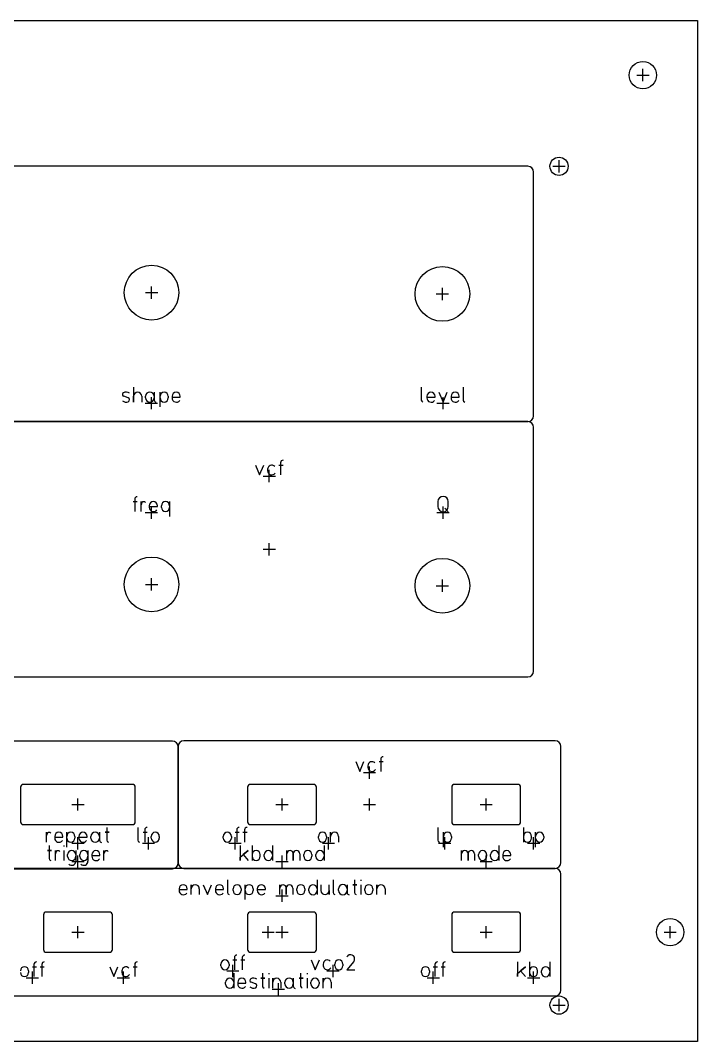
# Model space of a CAD drawing. Header units: millimetres. Extents: x -1 to 394, y -1 to 178.
# Drawn here: x 275.7 to 393.7, y 0 to 177.8 of the extents above; entities that cross this region are included whole.
import ezdxf

# ---------------------------------------------------------------- set-up
doc = ezdxf.new("R2010")
doc.units = ezdxf.units.MM
for name, color, linetype in [('Contour', 7, 'CONTINUOUS'), ('Engraving', 7, 'CONTINUOUS'), ('Reference_points', 1, 'CONTINUOUS')]:
    doc.layers.add(name, color=color, linetype=linetype)

msp = doc.modelspace()

# ---------------------------------------------------------------- linework, layer by layer
at = {"layer": 'Contour', "color": 7, "linetype": 'CONTINUOUS'}
for p, q in [((0, 177.8), (393.7, 177.8)), ((393.7, 177.8), (393.7, 0)), ((295.25, 44.775), (276.25, 44.775)), ((326.81, 44.775), (315.81, 44.775)), ((362.37, 44.775), (351.37, 44.775)), ((275.75, 44.275), (275.75, 38.275)), ((295.75, 38.275), (295.75, 44.275)), ((315.31, 44.275), (315.31, 38.275)), ((327.31, 38.275), (327.31, 44.275)), ((350.87, 44.275), (350.87, 38.275)), ((362.87, 38.275), (362.87, 44.275)), ((276.25, 37.775), (295.25, 37.775)), ((315.81, 37.775), (326.81, 37.775)), ((351.37, 37.775), (362.37, 37.775)), ((279.75, 22.05), (279.75, 16.05)), ((291.25, 22.55), (280.25, 22.55)), ((291.75, 16.05), (291.75, 22.05)), ((315.31, 22.05), (315.31, 16.05)), ((326.81, 22.55), (315.81, 22.55)), ((327.31, 16.05), (327.31, 22.05)), ((350.87, 22.05), (350.87, 16.05)), ((362.37, 22.55), (351.37, 22.55)), ((362.87, 16.05), (362.87, 22.05)), ((280.25, 15.55), (291.25, 15.55)), ((315.81, 15.55), (326.81, 15.55)), ((351.37, 15.55), (362.37, 15.55)), ((393.7, 0), (0, 0))]:
    msp.add_line(p, q, dxfattribs=at)
for centre, radius in [((384.175, 168.275), 2.387), ((369.57, 152.4), 1.587), ((298.577, 130.4), 4.762), ((349.25, 130.175), 4.762), ((298.577, 79.6), 4.762), ((349.25, 79.375), 4.762), ((388.925, 19.05), 2.387), ((369.57, 6.35), 1.587)]:
    msp.add_circle(centre, radius, dxfattribs=at)
for centre, start, end in [((276.25, 44.275), 90, 180), ((295.25, 44.275), 0, 90), ((315.81, 44.275), 90, 180), ((326.81, 44.275), 0, 90), ((351.37, 44.275), 90, 180), ((362.37, 44.275), 0, 90), ((276.25, 38.275), 180, 270), ((295.25, 38.275), 270, 360), ((315.81, 38.275), 180, 270), ((326.81, 38.275), 270, 360), ((351.37, 38.275), 180, 270), ((362.37, 38.275), 270, 360), ((280.25, 22.05), 90, 180), ((291.25, 22.05), 0, 90), ((315.81, 22.05), 90, 180), ((326.81, 22.05), 0, 90), ((351.37, 22.05), 90, 180), ((362.37, 22.05), 0, 90), ((280.25, 16.05), 180, 270), ((291.25, 16.05), 270, 360), ((315.81, 16.05), 180, 270), ((326.81, 16.05), 270, 360), ((351.37, 16.05), 180, 270), ((362.37, 16.05), 270, 360)]:
    msp.add_arc(centre, 0.5, start, end, dxfattribs=at)
at = {"layer": 'Engraving', "color": 7, "linetype": 'CONTINUOUS'}
for p, q in [((364.1255, 152.403), (172.4505, 152.403)), ((365.1255, 108.953), (365.1255, 151.403)), ((295.44173, 113.923), (295.44173, 111.36)), ((345.57373, 113.923), (345.57373, 111.70173)), ((352.86473, 113.922), (352.86473, 111.70073)), ((294.50146, 112.10042), (293.73256, 112.35672)), ((295.44173, 111.36), (295.44173, 112.35672)), ((296.86562, 112.35672), (296.86562, 111.36)), ((297.54973, 112.07194), (297.54973, 112.35672)), ((299.03058, 113.06867), (299.03058, 112.07194)), ((299.03058, 112.35672), (299.03058, 111.67326)), ((300.05573, 112.07194), (300.05573, 113.06867)), ((300.05573, 110.50567), (300.05573, 112.35672)), ((301.47962, 112.35672), (301.47962, 112.07194)), ((302.16273, 112.35572), (302.16273, 112.07094)), ((302.16273, 112.21333), (303.58662, 112.21333)), ((303.58662, 112.21333), (303.58662, 112.35572)), ((346.54273, 112.35572), (346.54273, 112.07094)), ((346.54273, 112.21333), (347.96662, 112.21333)), ((347.96662, 112.21333), (347.96662, 112.35572)), ((348.65073, 113.06767), (349.36268, 111.359)), ((349.36268, 111.359), (350.07462, 113.06767)), ((350.75773, 112.35572), (350.75773, 112.07094)), ((350.75773, 112.21333), (352.18162, 112.21333)), ((352.18162, 112.21333), (352.18162, 112.35572)), ((172.4505, 107.953), (364.1255, 107.953)), ((364.1255, 107.951), (274.0505, 107.951)), ((365.1255, 64.501), (365.1255, 106.951)), ((316.69573, 100.36467), (317.40768, 98.656)), ((317.40768, 98.656), (318.11962, 100.36467)), ((318.80373, 99.65272), (318.80373, 99.36794)), ((320.76826, 100.36367), (321.4802, 100.36367)), ((321.05303, 100.79083), (321.05303, 98.655)), ((295.65403, 94.43983), (295.65403, 92.304)), ((295.36926, 94.01267), (296.0812, 94.01267)), ((296.76473, 92.304), (296.76473, 94.01267)), ((296.76473, 94.01267), (296.76473, 93.44311)), ((298.18873, 93.30072), (298.18873, 93.01594)), ((298.18873, 93.15833), (299.61262, 93.15833)), ((299.61262, 93.15833), (299.61262, 93.30072)), ((300.29573, 93.01594), (300.29573, 93.30072)), ((301.71962, 94.01267), (301.71962, 93.01594)), ((301.71962, 93.30072), (301.71962, 91.44967)), ((348.44973, 94.01267), (348.44973, 93.15833)), ((349.6458, 92.87356), (350.27231, 92.24704)), ((350.27231, 93.15833), (350.27231, 94.01267)), ((274.0505, 63.501), (364.1255, 63.501)), ((302.214, 52.323), (198.248, 52.323)), ((368.8885, 52.388), (304.2135, 52.388)), ((303.2135, 51.388), (303.2135, 31.162)), ((303.214, 31.097), (303.214, 51.323)), ((369.8885, 31.162), (369.8885, 51.388)), ((334.15873, 48.73967), (334.87068, 47.031)), ((334.87068, 47.031), (335.58262, 48.73967)), ((336.26673, 48.02772), (336.26673, 47.74294)), ((338.23126, 48.73867), (338.9432, 48.73867)), ((338.51603, 49.16583), (338.51603, 47.03)), ((280.28273, 34.728), (280.28273, 36.43667)), ((280.28273, 36.43667), (280.28273, 35.86711)), ((281.70673, 35.72472), (281.70673, 35.43994)), ((281.70673, 35.58233), (283.13062, 35.58233)), ((283.13062, 35.58233), (283.13062, 35.72472)), ((283.81473, 35.43994), (283.81473, 36.43667)), ((283.81473, 33.87367), (283.81473, 35.72472)), ((285.23862, 35.72472), (285.23862, 35.43994)), ((285.92273, 35.72372), (285.92273, 35.43894)), ((285.92273, 35.58133), (287.34662, 35.58133)), ((287.34662, 35.58133), (287.34662, 35.72372)), ((288.02973, 35.43894), (288.02973, 35.72372)), ((289.51058, 36.43567), (289.51058, 35.43894)), ((289.51058, 35.72372), (289.51058, 35.04026)), ((291.2192, 36.43567), (290.50726, 36.43567)), ((290.50726, 36.43567), (290.79203, 36.43567)), ((290.79203, 37.29), (290.79203, 36.43567)), ((290.79203, 36.43567), (291.2192, 36.43567)), ((290.79203, 36.43567), (290.79203, 35.06873)), ((296.17473, 37.291), (296.17473, 35.06973)), ((297.11526, 36.43567), (297.8272, 36.43567)), ((297.40003, 36.86283), (297.40003, 34.727)), ((298.50973, 35.43894), (298.50973, 35.72372)), ((299.93362, 35.72372), (299.93362, 35.43894)), ((311.05673, 35.43994), (311.05673, 35.72472)), ((312.48062, 35.72472), (312.48062, 35.43994)), ((313.13626, 36.43567), (313.8482, 36.43567)), ((313.42103, 36.86283), (313.42103, 34.727)), ((314.50226, 36.43567), (315.2142, 36.43567)), ((314.78703, 36.86283), (314.78703, 34.727)), ((327.64173, 35.43994), (327.64173, 35.72472)), ((329.06562, 35.72472), (329.06562, 35.43994)), ((329.74873, 34.727), (329.74873, 36.43567)), ((329.74873, 36.43567), (329.74873, 35.72372)), ((331.17262, 35.72372), (331.17262, 34.727)), ((348.45173, 37.291), (348.45173, 35.06973)), ((349.42073, 35.43894), (349.42073, 36.43567)), ((349.42073, 33.87267), (349.42073, 35.72372)), ((350.84462, 35.72372), (350.84462, 35.43894)), ((363.36073, 37.291), (363.36073, 35.43994)), ((363.36073, 35.72472), (363.36073, 34.728)), ((364.78462, 35.43994), (364.78462, 35.72472)), ((365.46773, 35.43994), (365.46773, 36.43667)), ((365.46773, 33.87367), (365.46773, 35.72472)), ((366.89162, 35.72472), (366.89162, 35.43994)), ((280.73903, 34.116), (280.73903, 33.26167)), ((283.27373, 34.115), (283.27373, 33.97261)), ((313.99173, 34.116), (313.99173, 31.553)), ((316.09973, 34.115), (316.09973, 32.26394)), ((319.63162, 34.115), (319.63162, 32.26394)), ((328.62962, 34.114), (328.62962, 32.26294)), ((359.06362, 34.115), (359.06362, 32.26394)), ((281.1662, 33.26167), (280.45426, 33.26167)), ((280.45426, 33.26167), (280.73903, 33.26167)), ((280.73903, 33.26167), (281.1662, 33.26167)), ((280.73903, 33.26167), (280.73903, 31.89473)), ((281.84973, 31.552), (281.84973, 33.26067)), ((281.84973, 33.26067), (281.84973, 32.69111)), ((283.27373, 33.26067), (283.27373, 31.552)), ((283.95773, 32.20699), (283.95773, 32.54872)), ((285.38162, 33.26067), (285.38162, 32.26394)), ((285.38162, 32.54872), (285.38162, 31.40961)), ((286.06573, 32.20699), (286.06573, 32.54872)), ((287.48962, 33.26067), (287.48962, 32.26394)), ((287.48962, 32.54872), (287.48962, 31.40961)), ((288.17273, 32.54872), (288.17273, 32.26394)), ((288.17273, 32.40633), (289.59662, 32.40633)), ((289.59662, 32.40633), (289.59662, 32.54872)), ((290.27973, 31.552), (290.27973, 33.26067)), ((290.27973, 33.26067), (290.27973, 32.69111)), ((313.99173, 32.12256), (315.41562, 33.26167)), ((313.99173, 31.553), (313.99173, 32.12256)), ((315.41562, 33.26167), (314.56129, 32.5782)), ((314.56129, 32.5782), (315.41562, 31.553)), ((316.09973, 32.54872), (316.09973, 31.552)), ((317.52362, 32.26394), (317.52362, 32.54872)), ((318.20773, 32.20699), (318.20773, 32.54872)), ((319.63162, 32.54872), (319.63162, 31.552)), ((322.13773, 31.552), (322.13773, 33.26067)), ((322.13773, 33.26067), (322.13773, 32.69111)), ((323.27684, 32.69111), (323.27684, 31.552)), ((323.27684, 31.552), (323.27684, 32.69111)), ((324.41596, 32.69111), (324.41596, 31.552)), ((325.09873, 32.26394), (325.09873, 32.54872)), ((326.52262, 32.54872), (326.52262, 32.26394)), ((327.20573, 32.20599), (327.20573, 32.54772)), ((328.62962, 32.54772), (328.62962, 31.551)), ((352.57073, 31.553), (352.57073, 33.26167)), ((352.57073, 33.26167), (352.57073, 32.69211)), ((353.70984, 32.69211), (353.70984, 31.553)), ((353.70984, 31.553), (353.70984, 32.69211)), ((354.84896, 32.69211), (354.84896, 31.553)), ((355.53273, 32.26494), (355.53273, 32.54972)), ((356.95662, 32.54972), (356.95662, 32.26494)), ((357.63973, 32.20699), (357.63973, 32.54872)), ((359.06362, 32.54872), (359.06362, 31.552)), ((359.74673, 32.54872), (359.74673, 32.26394)), ((359.74673, 32.40633), (361.17062, 32.40633)), ((361.17062, 32.40633), (361.17062, 32.54872)), ((198.248, 30.097), (302.214, 30.097)), ((368.888, 30.1625), (268.892, 30.1625)), ((304.2135, 30.162), (368.8885, 30.162)), ((369.888, 8.9375), (369.888, 29.1625)), ((305.47873, 25.6), (305.47873, 27.30867)), ((305.47873, 27.30867), (305.47873, 26.59672)), ((307.58673, 27.30867), (308.29868, 25.6)), ((308.29868, 25.6), (309.01062, 27.30867)), ((311.80273, 28.163), (311.80273, 25.94173)), ((314.87973, 26.30994), (314.87973, 27.30667)), ((320.91873, 25.597), (320.91873, 27.30567)), ((320.91873, 27.30567), (320.91873, 26.73611)), ((322.05784, 26.73611), (322.05784, 25.597)), ((322.05784, 25.597), (322.05784, 26.73611)), ((323.19696, 26.73611), (323.19696, 25.597)), ((327.41062, 28.159), (327.41062, 26.30794)), ((328.09373, 27.30467), (328.09373, 26.30794)), ((329.51762, 25.596), (329.51762, 27.30467)), ((330.20073, 28.159), (330.20073, 25.93773)), ((332.64958, 27.30367), (332.64958, 26.30694)), ((334.3582, 27.30367), (333.64626, 27.30367)), ((333.64626, 27.30367), (333.93103, 27.30367)), ((333.93103, 28.158), (333.93103, 27.30367)), ((333.93103, 27.30367), (334.3582, 27.30367)), ((333.93103, 27.30367), (333.93103, 25.93673)), ((335.04073, 28.157), (335.04073, 28.01461)), ((335.04073, 27.30267), (335.04073, 25.594)), ((337.83073, 25.593), (337.83073, 27.30167)), ((337.83073, 27.30167), (337.83073, 26.58972)), ((303.37073, 26.59672), (303.37073, 26.31194)), ((303.37073, 26.45433), (304.79462, 26.45433)), ((304.79462, 26.45433), (304.79462, 26.59672)), ((306.90262, 26.59672), (306.90262, 25.6)), ((309.69473, 26.59672), (309.69473, 26.31194)), ((309.69473, 26.45433), (311.11862, 26.45433)), ((311.11862, 26.45433), (311.11862, 26.59672)), ((312.77173, 26.31094), (312.77173, 26.59572)), ((314.19562, 26.59572), (314.19562, 26.31094)), ((314.87973, 24.74367), (314.87973, 26.59472)), ((316.30362, 26.59472), (316.30362, 26.30994)), ((316.98773, 26.59372), (316.98773, 26.30894)), ((316.98773, 26.45133), (318.41162, 26.45133)), ((318.41162, 26.45133), (318.41162, 26.59372)), ((323.87973, 26.30894), (323.87973, 26.59372)), ((325.30362, 26.59372), (325.30362, 26.30894)), ((325.98673, 26.25099), (325.98673, 26.59272)), ((327.41062, 26.59272), (327.41062, 25.596)), ((329.51762, 26.30794), (329.51762, 25.596)), ((331.16873, 26.30694), (331.16873, 26.59172)), ((332.64958, 26.59172), (332.64958, 25.90826)), ((335.72373, 26.30594), (335.72373, 26.59072)), ((337.14762, 26.59072), (337.14762, 26.30594)), ((339.25462, 26.58972), (339.25462, 25.593)), ((313.02403, 14.63783), (313.02403, 12.502)), ((314.39003, 14.63783), (314.39003, 12.502)), ((332.62221, 14.8077), (332.79308, 14.95009)), ((277.81426, 13.01967), (278.5262, 13.01967)), ((278.09903, 13.44683), (278.09903, 11.311)), ((279.18026, 13.01967), (279.8922, 13.01967)), ((279.46503, 13.44683), (279.46503, 11.311)), ((291.29573, 13.02067), (292.00768, 11.312)), ((292.00768, 11.312), (292.71962, 13.02067)), ((295.36826, 13.01967), (296.0802, 13.01967)), ((295.65303, 13.44683), (295.65303, 11.311)), ((310.65973, 13.21494), (310.65973, 13.49972)), ((312.08362, 13.49972), (312.08362, 13.21494)), ((312.73926, 14.21067), (313.4512, 14.21067)), ((314.10526, 14.21067), (314.8172, 14.21067)), ((326.38473, 14.21167), (327.09668, 12.503)), ((327.09668, 12.503), (327.80862, 14.21167)), ((328.49273, 13.49972), (328.49273, 13.21494)), ((330.48673, 13.21394), (330.48673, 13.49872)), ((331.91062, 13.49872), (331.91062, 13.21394)), ((333.7898, 13.95337), (332.59373, 12.501)), ((332.59373, 12.501), (334.01762, 12.501)), ((347.66426, 13.01967), (348.3762, 13.01967)), ((347.94903, 13.44683), (347.94903, 11.311)), ((349.03026, 13.01967), (349.7422, 13.01967)), ((349.31503, 13.44683), (349.31503, 11.311)), ((362.30673, 13.875), (362.30673, 11.312)), ((362.30673, 11.88156), (363.73062, 13.02067)), ((363.73062, 13.02067), (362.87629, 12.3372)), ((364.41473, 13.874), (364.41473, 12.02294)), ((367.94562, 13.874), (367.94562, 12.02294)), ((277.15862, 12.30872), (277.15862, 12.02394)), ((293.40373, 12.30872), (293.40373, 12.02394)), ((312.90162, 11.891), (312.90162, 10.03994)), ((318.3142, 11.03667), (317.60226, 11.03667)), ((317.60226, 11.03667), (317.88703, 11.03667)), ((317.88703, 11.891), (317.88703, 11.03667)), ((317.88703, 11.03667), (318.3142, 11.03667)), ((317.88703, 11.03667), (317.88703, 9.66973)), ((318.99773, 11.89), (318.99773, 11.74761)), ((318.99773, 11.03567), (318.99773, 9.327)), ((319.68173, 9.327), (319.68173, 11.03567)), ((319.68173, 11.03567), (319.68173, 10.32372)), ((323.26958, 11.03567), (323.26958, 10.03894)), ((324.9782, 11.03567), (324.26626, 11.03567)), ((324.26626, 11.03567), (324.55103, 11.03567)), ((324.55103, 11.89), (324.55103, 11.03567)), ((324.55103, 11.03567), (324.9782, 11.03567)), ((324.55103, 11.03567), (324.55103, 9.66873)), ((325.66073, 11.889), (325.66073, 11.74661)), ((325.66073, 11.03467), (325.66073, 9.326)), ((328.45073, 9.325), (328.45073, 11.03367)), ((328.45073, 11.03367), (328.45073, 10.32172)), ((345.58473, 12.02394), (345.58473, 12.30872)), ((347.00862, 12.30872), (347.00862, 12.02394)), ((362.30673, 11.312), (362.30673, 11.88156)), ((362.87629, 12.3372), (363.73062, 11.312)), ((364.41473, 12.30772), (364.41473, 11.311)), ((365.83862, 12.02294), (365.83862, 12.30772)), ((366.52173, 11.96599), (366.52173, 12.30772)), ((367.94562, 12.30772), (367.94562, 11.311)), ((311.47773, 9.98299), (311.47773, 10.32472)), ((312.90162, 10.32472), (312.90162, 9.328)), ((313.58573, 10.32472), (313.58573, 10.03994)), ((313.58573, 10.18233), (315.00962, 10.18233)), ((315.00962, 10.18233), (315.00962, 10.32472)), ((316.69046, 10.06842), (315.92156, 10.32472)), ((321.10562, 10.32372), (321.10562, 9.327)), ((321.78873, 10.03894), (321.78873, 10.32372)), ((323.26958, 10.32372), (323.26958, 9.64026)), ((326.34373, 10.03794), (326.34373, 10.32272)), ((327.76762, 10.32272), (327.76762, 10.03794)), ((329.87462, 10.32172), (329.87462, 9.325)), ((268.892, 7.9375), (368.888, 7.9375))]:
    msp.add_line(p, q, dxfattribs=at)
for centre, radius, start, end in [((364.1255, 151.403), 1, 0, 90), ((293.83513, 112.66822), 0.32795, 119.10762, 251.77304), ((294.17195, 112.07649), 1.00882, 54.50145, 119.47297), ((294.3875, 111.75335), 0.3653, 292.94873, 431.82316), ((296.15368, 112.35672), 0.71194, 0, 180), ((298.29016, 112.35672), 0.74042, 0, 180), ((298.29016, 112.07194), 0.74042, -180, 0), ((300.76768, 112.35672), 0.71194, 0, 180), ((300.76768, 112.07194), 0.71194, -180, 0), ((302.90931, 112.07035), 0.74658, 179.95424, 322.44599), ((302.87468, 112.35572), 0.71194, 0, 180), ((347.28931, 112.07035), 0.74658, 179.95424, 322.44599), ((347.25468, 112.35572), 0.71194, 0, 180), ((351.50431, 112.07035), 0.74658, 179.95424, 322.44599), ((351.46968, 112.35572), 0.71194, 0, 180), ((294.15151, 112.30745), 0.96757, 228.05192, 293.02344), ((299.44346, 111.71155), 0.41466, 185.29897, 260.11981), ((345.92105, 111.70164), 0.34731, 179.98432, 259.62682), ((353.21205, 111.70064), 0.34731, 179.98432, 259.62682), ((364.1255, 108.953), 1, 270, 360), ((364.1255, 106.951), 1, 0, 90), ((319.50977, 99.65761), 0.70606, 42.74595, 180.39666), ((321.47795, 100.79309), 0.42492, 89.69622, 180.30378), ((319.5112, 99.36853), 0.70747, 180.04758, 328.39092), ((296.07895, 94.44209), 0.42492, 89.69622, 180.30378), ((349.36102, 94.01267), 0.91129, 0, 180), ((297.39404, 93.44313), 0.62931, 140.69073, 180.00162), ((297.22038, 93.58427), 0.40553, 39.42406, 140.57594), ((298.93531, 93.01535), 0.74658, 179.95424, 322.44599), ((298.90068, 93.30072), 0.71194, 0, 180), ((301.00768, 93.30072), 0.71194, 0, 180), ((301.00768, 93.01594), 0.71194, -180, 0), ((349.36102, 93.15833), 0.91129, 180, 360), ((364.1255, 64.501), 1, 270, 360), ((302.214, 51.323), 1, 0, 90), ((304.2135, 51.388), 1, 90, 180), ((368.8885, 51.388), 1, 0, 90), ((336.97277, 48.03261), 0.70606, 42.74595, 180.39666), ((338.94095, 49.16809), 0.42492, 89.69622, 180.30378), ((336.9742, 47.74353), 0.70747, 180.04758, 328.39092), ((280.91204, 35.86713), 0.62931, 140.69073, 180.00162), ((280.73838, 36.00827), 0.40553, 39.42406, 140.57594), ((282.41868, 35.72472), 0.71194, 0, 180), ((284.52668, 35.72472), 0.71194, 0, 180), ((286.63468, 35.72372), 0.71194, 0, 180), ((288.77016, 35.72372), 0.74042, 0, 180), ((297.82495, 36.86509), 0.42492, 89.69622, 180.30378), ((299.22168, 35.72372), 0.71194, 0, 180), ((311.76868, 35.72472), 0.71194, 0, 180), ((313.84595, 36.86509), 0.42492, 89.69622, 180.30378), ((315.21195, 36.86509), 0.42492, 89.69622, 180.30378), ((328.35368, 35.72472), 0.71194, 0, 180), ((330.46068, 35.72372), 0.71194, 0, 180), ((350.13268, 35.72372), 0.71194, 0, 180), ((364.07268, 35.72472), 0.71194, 0, 180), ((366.17968, 35.72472), 0.71194, 0, 180), ((282.45331, 35.43935), 0.74658, 179.95424, 322.44599), ((284.52668, 35.43994), 0.71194, -180, 0), ((286.66931, 35.43835), 0.74658, 179.95424, 322.44599), ((288.77016, 35.43894), 0.74042, -180, 0), ((289.92346, 35.07855), 0.41466, 185.29897, 260.11981), ((291.13935, 35.06864), 0.34731, 179.98432, 259.62682), ((296.52205, 35.06964), 0.34731, 179.98432, 259.62682), ((299.22168, 35.43894), 0.71194, -180, 0), ((311.76868, 35.43994), 0.71194, -180, 0), ((328.35368, 35.43994), 0.71194, -180, 0), ((348.79905, 35.06964), 0.34731, 179.98432, 259.62682), ((350.13268, 35.43894), 0.71194, -180, 0), ((364.07268, 35.43994), 0.71194, 180, 360), ((366.17968, 35.43994), 0.71194, -180, 0), ((282.47904, 32.69113), 0.62931, 140.69073, 180.00162), ((282.30538, 32.83227), 0.40553, 39.42406, 140.57594), ((284.66968, 32.54872), 0.71194, 0, 180), ((284.66968, 32.23547), 0.71251, -177.70939, 2.29061), ((286.77768, 32.54872), 0.71194, 0, 180), ((286.77768, 32.23547), 0.71251, -177.70939, 2.29061), ((288.91931, 32.26335), 0.74658, 179.95424, 322.44599), ((288.88468, 32.54872), 0.71194, 0, 180), ((290.90904, 32.69113), 0.62931, 140.69073, 180.00162), ((290.73538, 32.83227), 0.40553, 39.42406, 140.57594), ((316.81168, 32.54872), 0.71194, 0, 180), ((316.81168, 32.26394), 0.71194, 180, 360), ((318.91968, 32.54872), 0.71194, 0, 180), ((318.91968, 32.23547), 0.71251, -177.70939, 2.29061), ((322.70729, 32.69111), 0.56956, 0, 180), ((323.8464, 32.69111), 0.56956, 0, 180), ((325.81068, 32.54872), 0.71194, 0, 180), ((325.81068, 32.26394), 0.71194, -180, 0), ((327.91768, 32.54772), 0.71194, 0, 180), ((327.91768, 32.23447), 0.71251, -177.70939, 2.29061), ((353.14029, 32.69211), 0.56956, 0, 180), ((354.2794, 32.69211), 0.56956, 0, 180), ((356.24468, 32.54972), 0.71194, 0, 180), ((356.24468, 32.26494), 0.71194, -180, 0), ((358.35168, 32.54872), 0.71194, 0, 180), ((358.35168, 32.23547), 0.71251, -177.70939, 2.29061), ((360.49331, 32.26335), 0.74658, 179.95424, 322.44599), ((360.45868, 32.54872), 0.71194, 0, 180), ((281.08635, 31.89464), 0.34731, 179.98432, 259.62682), ((284.66365, 31.40582), 0.71798, -134.87369, 0.30252), ((286.77165, 31.40582), 0.71798, -134.87369, 0.30252), ((302.214, 31.097), 1, 270, 360), ((304.2135, 31.162), 1, 180, 270), ((368.8885, 31.162), 1, 270, 360), ((368.888, 29.1625), 1, 0, 90), ((304.08268, 26.59672), 0.71194, 0, 180), ((306.19068, 26.59672), 0.71194, 0.00001, 180), ((310.40668, 26.59672), 0.71194, 0, 180), ((313.48368, 26.59572), 0.71194, 0, 180), ((315.59168, 26.59472), 0.71194, 0, 180), ((317.69968, 26.59372), 0.71194, 0, 180), ((321.48829, 26.73611), 0.56956, 0, 180), ((322.6274, 26.73611), 0.56956, 0, 180), ((324.59168, 26.59372), 0.71194, 0, 180), ((326.69868, 26.59272), 0.71194, 0, 180), ((331.90916, 26.59172), 0.74042, 0, 180), ((336.43568, 26.59072), 0.71194, 0, 180), ((338.54268, 26.58972), 0.71194, 0, 180), ((304.11731, 26.31135), 0.74658, 179.95424, 322.44599), ((310.44131, 26.31135), 0.74658, 179.95424, 322.44599), ((312.15005, 25.94164), 0.34731, 179.98432, 259.62682), ((313.48368, 26.31094), 0.71194, -180, 0), ((315.59168, 26.30994), 0.71194, -180, 0), ((317.73431, 26.30835), 0.74658, 179.95424, 322.44599), ((324.59168, 26.30894), 0.71194, -180, 0), ((326.69868, 26.27947), 0.71251, -177.70939, 2.29061), ((328.80568, 26.30794), 0.71194, 180, 360), ((330.54805, 25.93764), 0.34731, 179.98432, 259.62682), ((331.90916, 26.30694), 0.74042, -180, 0), ((333.06246, 25.94655), 0.41466, 185.29897, 260.11981), ((334.27835, 25.93664), 0.34731, 179.98432, 259.62682), ((336.43568, 26.30594), 0.71194, -180, 0), ((313.44895, 14.64009), 0.42492, 89.69622, 180.30378), ((314.81495, 14.64009), 0.42492, 89.69622, 180.30378), ((333.25478, 14.41506), 0.70669, -40.79241, 130.79241), ((276.44668, 12.30872), 0.71194, 0, 180), ((278.52395, 13.44909), 0.42492, 89.69622, 180.30378), ((279.88995, 13.44909), 0.42492, 89.69622, 180.30378), ((294.10977, 12.31361), 0.70606, 42.74595, 180.39666), ((296.07795, 13.44909), 0.42492, 89.69622, 180.30378), ((311.37168, 13.49972), 0.71194, 0, 180), ((311.37168, 13.21494), 0.71194, -180, 0), ((329.19877, 13.50461), 0.70606, 42.74595, 180.39666), ((329.2002, 13.21553), 0.70747, 180.04758, 328.39092), ((331.19868, 13.49872), 0.71194, 0, 180), ((331.19868, 13.21394), 0.71194, -180, 0), ((346.29668, 12.30872), 0.71194, 0, 180), ((348.37395, 13.44909), 0.42492, 89.69622, 180.30378), ((349.73995, 13.44909), 0.42492, 89.69622, 180.30378), ((365.12668, 12.30772), 0.71194, 0, 180), ((367.23368, 12.30772), 0.71194, 0, 180), ((276.44668, 12.02394), 0.71194, -180, 0), ((294.1112, 12.02453), 0.70747, 180.04758, 328.39092), ((312.18968, 10.32472), 0.71194, 0.00001, 180), ((314.29768, 10.32472), 0.71194, 0, 180), ((316.02413, 10.63622), 0.32795, 119.10762, 251.77304), ((316.36095, 10.04449), 1.00882, 54.50145, 119.47297), ((320.39368, 10.32372), 0.71194, 0, 180), ((322.52916, 10.32372), 0.74042, 0, 180), ((327.05568, 10.32272), 0.71194, 0, 180), ((329.16268, 10.32172), 0.71194, 0, 180), ((346.29668, 12.02394), 0.71194, -180, 0), ((365.12668, 12.02294), 0.71194, 180, 360), ((367.23368, 11.99447), 0.71251, -177.70939, 2.29061), ((312.18968, 10.01147), 0.71251, -177.70938, 2.29061), ((314.33231, 10.03935), 0.74658, 179.95424, 322.44599), ((316.34051, 10.27545), 0.96757, 228.05192, 293.02344), ((316.5765, 9.72135), 0.3653, 292.94873, 431.82316), ((318.23435, 9.66964), 0.34731, 179.98432, 259.62682), ((322.52916, 10.03894), 0.74042, -180, 0), ((323.68246, 9.67855), 0.41466, 185.29897, 260.11981), ((324.89835, 9.66864), 0.34731, 179.98432, 259.62682), ((327.05568, 10.03794), 0.71194, -180, 0), ((368.888, 8.9375), 1, 270, 360)]:
    msp.add_arc(centre, radius, start, end, dxfattribs=at)
at = {"layer": 'Reference_points', "color": 1, "linetype": 'CONTINUOUS'}
for p, q in [((384.175, 167.206), (384.175, 169.344)), ((383.106, 168.275), (385.244, 168.275)), ((369.57, 151.331), (369.57, 153.469)), ((368.501, 152.4), (370.639, 152.4)), ((297.508, 130.4), (299.646, 130.4)), ((298.577, 129.331), (298.577, 131.469)), ((348.181, 130.175), (350.319, 130.175)), ((349.25, 129.106), (349.25, 131.244)), ((298.544, 110.091), (298.544, 112.229)), ((349.36, 110.091), (349.36, 112.229)), ((297.475, 111.16), (299.613, 111.16)), ((348.291, 111.16), (350.429, 111.16)), ((318.018, 98.456), (320.156, 98.456)), ((319.087, 97.387), (319.087, 99.525)), ((298.544, 91.035), (298.544, 93.173)), ((349.36, 91.035), (349.36, 93.173)), ((297.475, 92.104), (299.613, 92.104)), ((348.291, 92.104), (350.429, 92.104)), ((318.019, 85.726), (320.157, 85.726)), ((319.088, 84.657), (319.088, 86.795)), ((298.577, 78.531), (298.577, 80.669)), ((349.25, 78.306), (349.25, 80.444)), ((297.508, 79.6), (299.646, 79.6)), ((348.181, 79.375), (350.319, 79.375)), ((335.481, 46.831), (337.619, 46.831)), ((336.55, 45.762), (336.55, 47.9)), ((284.681, 41.275), (286.819, 41.275)), ((285.75, 40.206), (285.75, 42.344)), ((320.241, 41.275), (322.379, 41.275)), ((321.31, 40.206), (321.31, 42.344)), ((335.482, 41.275), (337.62, 41.275)), ((336.551, 40.206), (336.551, 42.344)), ((355.801, 41.275), (357.939, 41.275)), ((356.87, 40.206), (356.87, 42.344)), ((285.75, 33.459), (285.75, 35.597)), ((298.053, 33.459), (298.053, 35.597)), ((313.135, 33.459), (313.135, 35.597)), ((329.406, 33.459), (329.406, 35.597)), ((349.647, 33.459), (349.647, 35.597)), ((365.125, 33.459), (365.125, 35.597)), ((284.681, 34.528), (286.819, 34.528)), ((296.984, 34.528), (299.122, 34.528)), ((312.066, 34.528), (314.204, 34.528)), ((328.337, 34.528), (330.475, 34.528)), ((348.578, 34.528), (350.716, 34.528)), ((364.056, 34.528), (366.194, 34.528)), ((285.75, 30.284), (285.75, 32.422)), ((321.31, 30.284), (321.31, 32.422)), ((356.87, 30.284), (356.87, 32.422)), ((284.681, 31.353), (286.819, 31.353)), ((320.241, 31.353), (322.379, 31.353)), ((355.801, 31.353), (357.939, 31.353)), ((320.241, 25.4), (322.379, 25.4)), ((321.31, 24.331), (321.31, 26.469)), ((285.75, 17.981), (285.75, 20.119)), ((318.89, 17.981), (318.89, 20.119)), ((321.31, 17.981), (321.31, 20.119)), ((356.87, 17.981), (356.87, 20.119)), ((388.925, 17.981), (388.925, 20.119)), ((284.681, 19.05), (286.819, 19.05)), ((317.821, 19.05), (319.959, 19.05)), ((320.241, 19.05), (322.379, 19.05)), ((355.801, 19.05), (357.939, 19.05)), ((387.856, 19.05), (389.994, 19.05)), ((312.738, 11.234), (312.738, 13.372)), ((330.2, 11.234), (330.2, 13.372)), ((276.744, 11.112), (278.882, 11.112)), ((277.813, 10.043), (277.813, 12.181)), ((292.618, 11.112), (294.756, 11.112)), ((293.687, 10.043), (293.687, 12.181)), ((311.669, 12.303), (313.807, 12.303)), ((329.131, 12.303), (331.269, 12.303)), ((346.594, 11.112), (348.732, 11.112)), ((347.663, 10.043), (347.663, 12.181)), ((364.056, 11.112), (366.194, 11.112)), ((365.125, 10.043), (365.125, 12.181)), ((319.606, 9.128), (321.744, 9.128)), ((320.675, 8.059), (320.675, 10.197)), ((369.57, 5.281), (369.57, 7.419)), ((368.501, 6.35), (370.639, 6.35))]:
    msp.add_line(p, q, dxfattribs=at)

doc.saveas('drawing.dxf')
